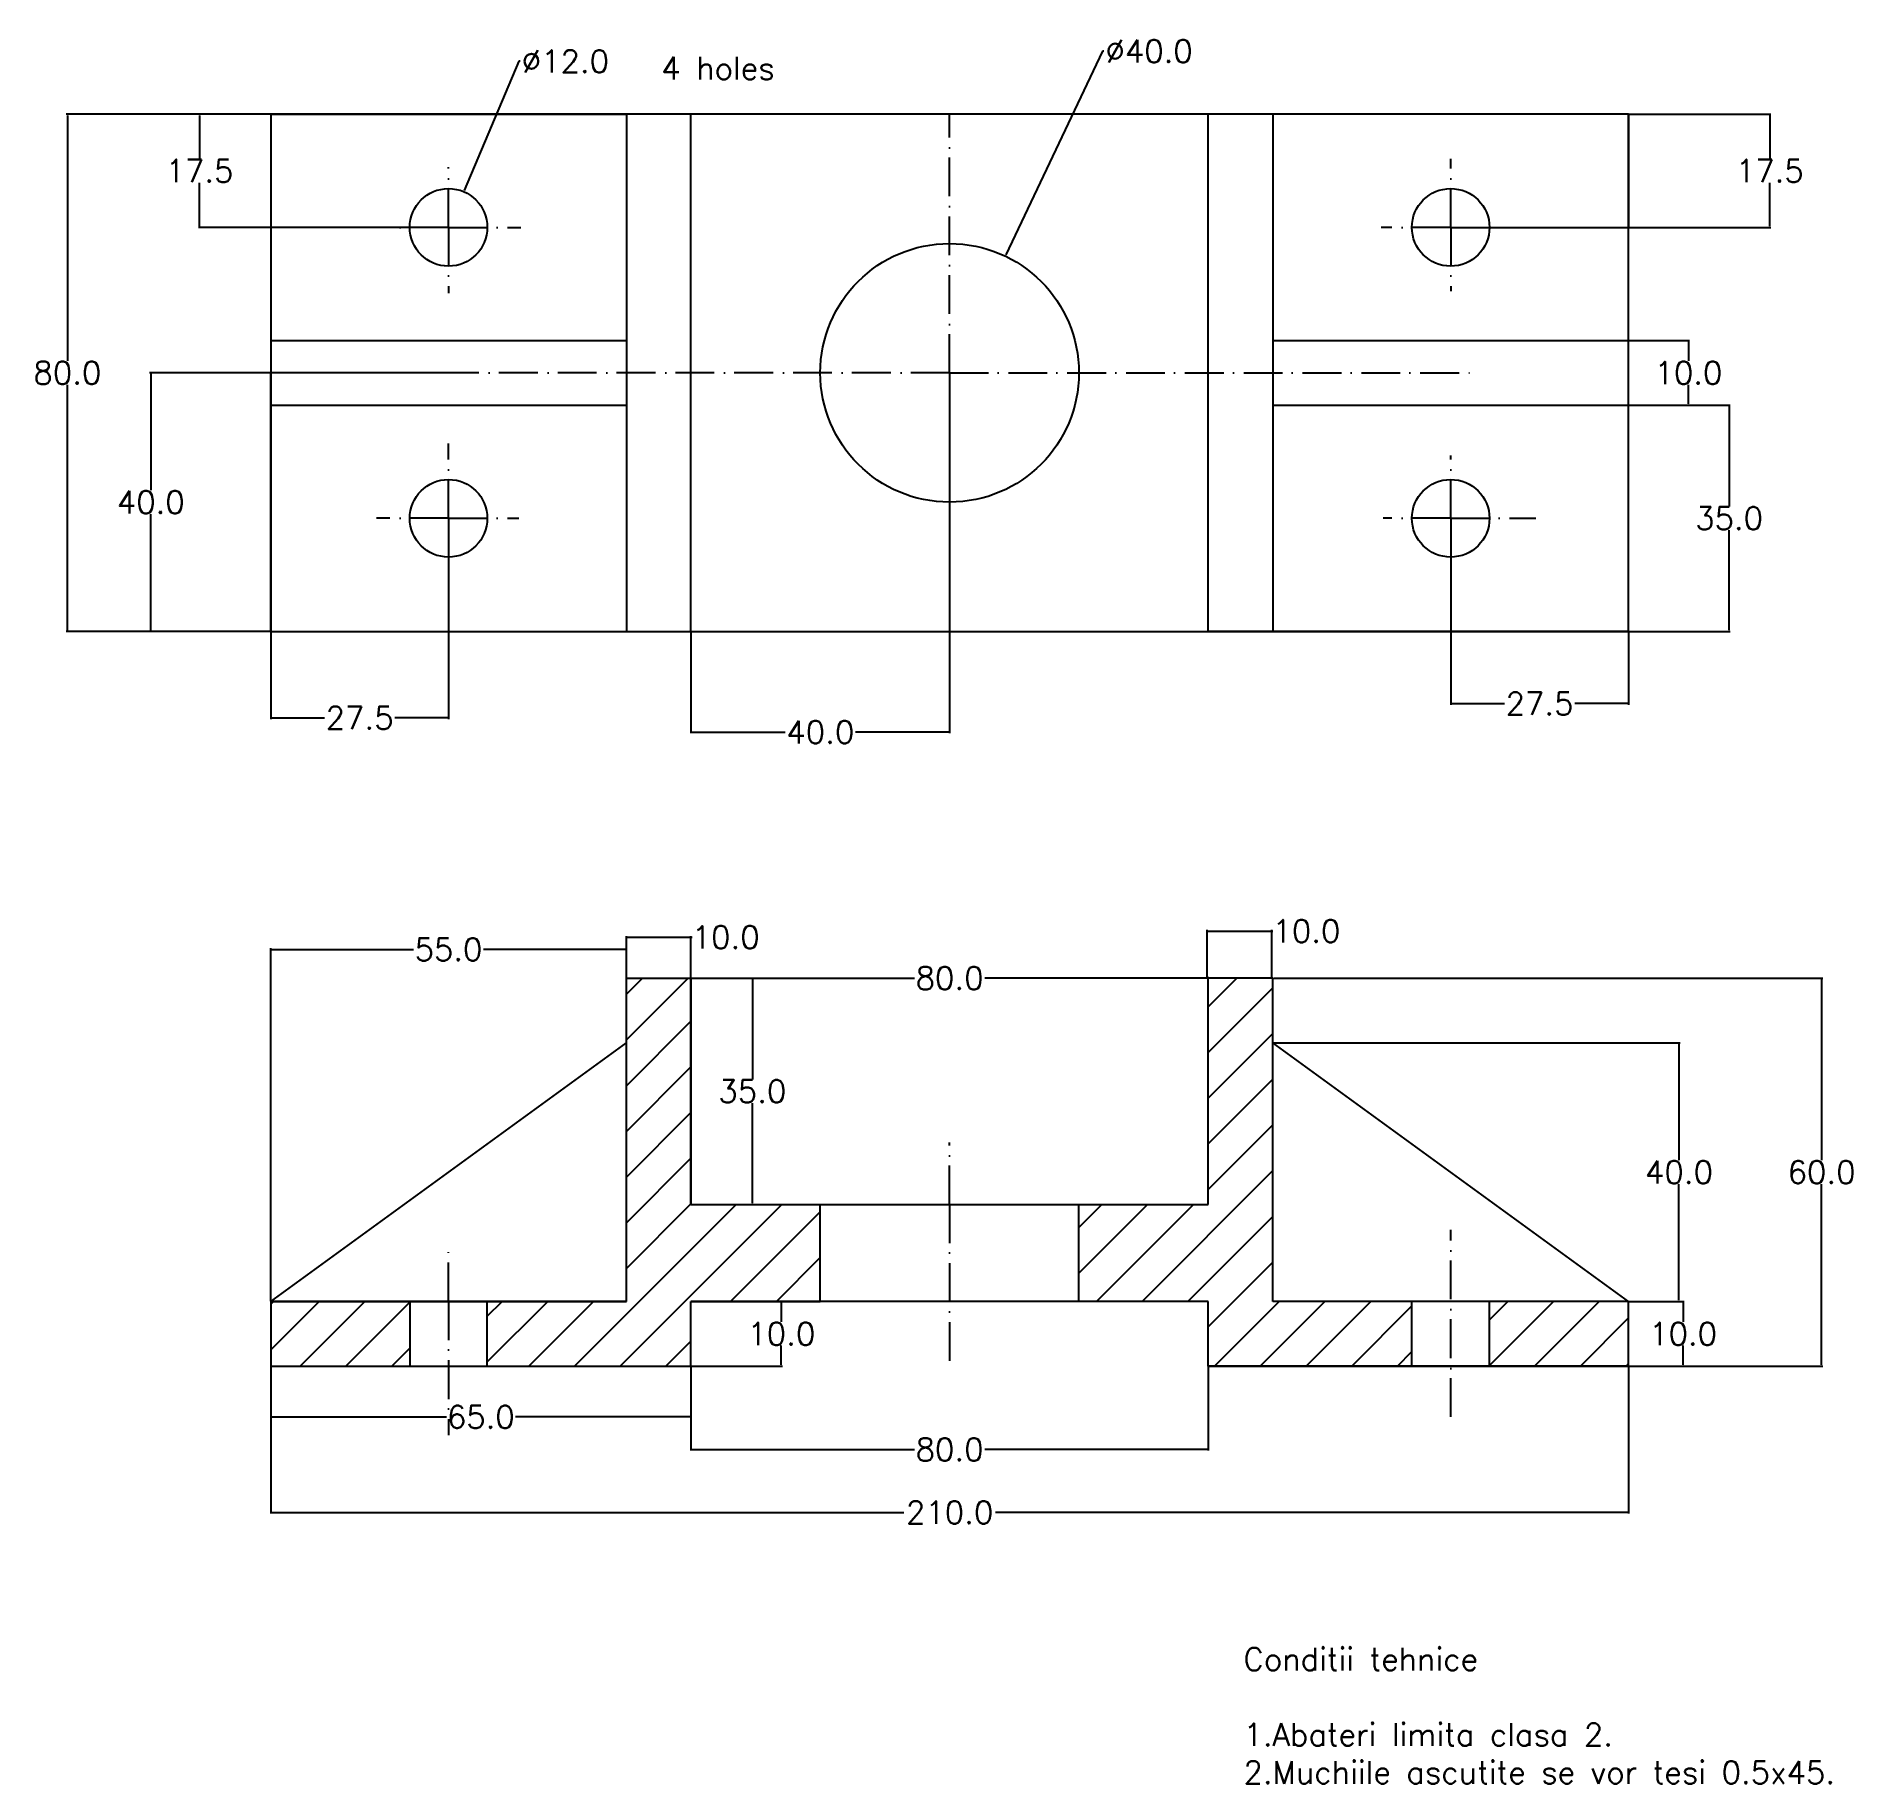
# Model space of a CAD drawing. Header units: millimetres. Extents: x 47 to 328, y -77 to 193.
import ezdxf

# ---------------------------------------------------------------- set-up
doc = ezdxf.new("R2010")
doc.units = ezdxf.units.MM
doc.header["$LTSCALE"] = 0.5
doc.header["$MEASUREMENT"] = 0
doc.linetypes.add('ACAD_ISO10W100', pattern=[18, 12, -3, 0, -3])
doc.layers.get('0').update_dxf_attribs({"color": 5})
for name, color, linetype in [('cote', 2, 'Continuous'), ('hasuri', 3, 'ACAD_ISO10W100'), ('linii intrerupta', 1, 'ACAD_ISO10W100'), ('text', 4, 'ACAD_ISO10W100')]:
    doc.layers.add(name, color=color, linetype=linetype)
doc.styles.get("Standard").update_dxf_attribs({"font": 'romans.shx', "height": 3.5})
doc.styles.add('TEST', font='romans.shx', dxfattribs={"height": 3.5})
doc.dimstyles.get("Standard").update_dxf_attribs({"dimtxt": 3.5, "dimasz": 0.18, "dimexe": 0.18, "dimexo": 0.0625, "dimgap": 0.09, "dimtad": 0, "dimtih": 1, "dimtoh": 1, "dimdec": 1, "dimzin": 0, "dimdsep": 46, "dimtxsty": 'Standard', "dimcen": 0.09, "dimadec": 0, "dimazin": 0, "dimtfac": 1, "dimtdec": 1, "dimtofl": 0, "dimtmove": 0, "dimatfit": 3, "dimfxl": 1, "dimtolj": 1, "dimtzin": 0, "dimarcsym": 0})

# ---------------------------------------------------------------- blocks, each defined once
blk = doc.blocks.new('*D1')
at = {"layer": 'cote', "color": 0, "lineweight": -2, "transparency": 16777216}
for p, q in [((83.16, 181.17), (72.03, 181.17)), ((72.21, 180.99), (72.21, 174.26)), ((72.21, 163.85), (72.21, 170.58)), ((110.66, 163.67), (72.03, 163.67))]:
    blk.add_line(p, q, dxfattribs=at)
at = {"layer": 'cote', "color": 0, "transparency": 16777216}
for points in [[(72.18, 180.99), (72.24, 180.99), (72.21, 181.17)], [(72.18, 163.85), (72.24, 163.85), (72.21, 163.67)]]:
    blk.add_solid(points, dxfattribs=at)
at = {"layer": 'Defpoints', "color": 0, "transparency": 16777216}
for p in [(72.21, 181.17), (83.22, 181.17), (110.72, 163.67)]:
    blk.add_point(p, dxfattribs=at)
at = {"layer": 'cote', "color": 0, "transparency": 16777216, "insert": (72.21, 172.42), "char_height": 3.5, "attachment_point": 5}
blk.add_mtext('\\A1;17.5', dxfattribs=at)
blk = doc.blocks.new('*D2')
at = {"layer": 'cote', "color": 0, "lineweight": -2, "transparency": 16777216}
for p, q in [((83.16, 181.17), (51.59, 181.17)), ((51.77, 180.99), (51.77, 143.01)), ((51.77, 101.35), (51.77, 139.33)), ((83.16, 101.17), (51.59, 101.17))]:
    blk.add_line(p, q, dxfattribs=at)
at = {"layer": 'cote', "color": 0, "transparency": 16777216}
for points in [[(51.74, 180.99), (51.8, 180.99), (51.77, 181.17)], [(51.74, 101.35), (51.8, 101.35), (51.77, 101.17)]]:
    blk.add_solid(points, dxfattribs=at)
at = {"layer": 'Defpoints', "color": 0, "transparency": 16777216}
for p in [(51.77, 181.17), (83.22, 181.17), (83.22, 101.17)]:
    blk.add_point(p, dxfattribs=at)
at = {"layer": 'cote', "color": 0, "transparency": 16777216, "insert": (51.77, 141.17), "char_height": 3.5, "attachment_point": 5}
blk.add_mtext('\\A1;80.0', dxfattribs=at)
blk = doc.blocks.new('*D3')
at = {"layer": 'cote', "color": 0, "lineweight": -2, "transparency": 16777216}
for p, q in [((109.59, 141.17), (64.48, 141.17)), ((64.66, 140.99), (64.66, 123.01)), ((64.66, 101.35), (64.66, 119.33)), ((83.16, 101.17), (64.48, 101.17))]:
    blk.add_line(p, q, dxfattribs=at)
at = {"layer": 'cote', "color": 0, "transparency": 16777216}
for points in [[(64.63, 140.99), (64.69, 140.99), (64.66, 141.17)], [(64.63, 101.35), (64.69, 101.35), (64.66, 101.17)]]:
    blk.add_solid(points, dxfattribs=at)
at = {"layer": 'Defpoints', "color": 0, "transparency": 16777216}
for p in [(109.65, 141.17), (64.66, 101.17), (83.22, 101.17)]:
    blk.add_point(p, dxfattribs=at)
at = {"layer": 'cote', "color": 0, "transparency": 16777216, "insert": (64.66, 121.17), "char_height": 3.5, "attachment_point": 5}
blk.add_mtext('\\A1;40.0', dxfattribs=at)
blk = doc.blocks.new('*D4')
at = {"layer": 'cote', "color": 0, "lineweight": -2, "transparency": 16777216}
for p, q in [((110.72, 118.61), (110.72, 87.63)), ((83.22, 101.11), (83.22, 87.63)), ((83.4, 87.81), (91.55, 87.81)), ((110.54, 87.81), (102.4, 87.81))]:
    blk.add_line(p, q, dxfattribs=at)
at = {"layer": 'cote', "color": 0, "transparency": 16777216}
for points in [[(83.4, 87.84), (83.4, 87.78), (83.22, 87.81)], [(110.54, 87.84), (110.54, 87.78), (110.72, 87.81)]]:
    blk.add_solid(points, dxfattribs=at)
at = {"layer": 'Defpoints', "color": 0, "transparency": 16777216}
for p in [(110.72, 118.67), (83.22, 101.17), (83.22, 87.81)]:
    blk.add_point(p, dxfattribs=at)
at = {"layer": 'cote', "color": 0, "transparency": 16777216, "insert": (96.97, 87.81), "char_height": 3.5, "attachment_point": 5}
blk.add_mtext('\\A1;27.5', dxfattribs=at)
blk = doc.blocks.new('*D5')
at = {"layer": 'cote', "color": 0, "lineweight": -2, "transparency": 16777216}
for p, q in [((188.22, 141.11), (188.22, 85.43)), ((148.22, 101.11), (148.22, 85.43)), ((148.4, 85.61), (162.8, 85.61)), ((188.04, 85.61), (173.65, 85.61))]:
    blk.add_line(p, q, dxfattribs=at)
at = {"layer": 'cote', "color": 0, "transparency": 16777216}
for points in [[(148.4, 85.64), (148.4, 85.58), (148.22, 85.61)], [(188.04, 85.64), (188.04, 85.58), (188.22, 85.61)]]:
    blk.add_solid(points, dxfattribs=at)
at = {"layer": 'Defpoints', "color": 0, "transparency": 16777216}
for p in [(188.22, 141.17), (148.22, 101.17), (148.22, 85.61)]:
    blk.add_point(p, dxfattribs=at)
at = {"layer": 'cote', "color": 0, "transparency": 16777216, "insert": (168.22, 85.61), "char_height": 3.5, "attachment_point": 5}
blk.add_mtext('\\A1;40.0', dxfattribs=at)
blk = doc.blocks.new('*D6')
at = {"layer": 'cote', "color": 0, "lineweight": -2, "transparency": 16777216}
for p, q in [((265.72, 118.61), (265.72, 89.83)), ((293.22, 101.11), (293.22, 89.83)), ((265.9, 90.01), (274.05, 90.01)), ((293.04, 90.01), (284.9, 90.01))]:
    blk.add_line(p, q, dxfattribs=at)
at = {"layer": 'cote', "color": 0, "transparency": 16777216}
for points in [[(265.9, 90.04), (265.9, 89.98), (265.72, 90.01)], [(293.04, 90.04), (293.04, 89.98), (293.22, 90.01)]]:
    blk.add_solid(points, dxfattribs=at)
at = {"layer": 'Defpoints', "color": 0, "transparency": 16777216}
for p in [(265.72, 118.67), (293.22, 101.17), (293.22, 90.01)]:
    blk.add_point(p, dxfattribs=at)
at = {"layer": 'cote', "color": 0, "transparency": 16777216, "insert": (279.47, 90.01), "char_height": 3.5, "attachment_point": 5}
blk.add_mtext('\\A1;27.5', dxfattribs=at)
blk = doc.blocks.new('*D7')
at = {"layer": 'cote', "color": 0, "lineweight": -2, "transparency": 16777216}
for p, q in [((293.29, 136.17), (308.96, 136.17)), ((308.78, 135.99), (308.78, 120.51)), ((308.78, 101.35), (308.78, 116.83)), ((293.29, 101.17), (308.96, 101.17))]:
    blk.add_line(p, q, dxfattribs=at)
at = {"layer": 'cote', "color": 0, "transparency": 16777216}
for points in [[(308.75, 135.99), (308.81, 135.99), (308.78, 136.17)], [(308.75, 101.35), (308.81, 101.35), (308.78, 101.17)]]:
    blk.add_solid(points, dxfattribs=at)
at = {"layer": 'Defpoints', "color": 0, "transparency": 16777216}
for p in [(293.22, 136.17), (308.78, 136.17), (293.22, 101.17)]:
    blk.add_point(p, dxfattribs=at)
at = {"layer": 'cote', "color": 0, "transparency": 16777216, "insert": (308.78, 118.67), "char_height": 3.5, "attachment_point": 5}
blk.add_mtext('\\A1;35.0', dxfattribs=at)
blk = doc.blocks.new('*D8')
at = {"layer": 'cote', "color": 0, "lineweight": -2, "transparency": 16777216}
for p, q in [((293.29, 146.17), (302.67, 146.17)), ((302.49, 145.99), (302.49, 143.01)), ((302.49, 136.35), (302.49, 139.33)), ((293.29, 136.17), (302.67, 136.17))]:
    blk.add_line(p, q, dxfattribs=at)
at = {"layer": 'cote', "color": 0, "transparency": 16777216}
for points in [[(302.46, 145.99), (302.52, 145.99), (302.49, 146.17)], [(302.46, 136.35), (302.52, 136.35), (302.49, 136.17)]]:
    blk.add_solid(points, dxfattribs=at)
at = {"layer": 'Defpoints', "color": 0, "transparency": 16777216}
for p in [(293.22, 146.17), (302.49, 146.17), (293.22, 136.17)]:
    blk.add_point(p, dxfattribs=at)
at = {"layer": 'cote', "color": 0, "transparency": 16777216, "insert": (302.49, 141.17), "char_height": 3.5, "attachment_point": 5}
blk.add_mtext('\\A1;10.0', dxfattribs=at)
blk = doc.blocks.new('*D9')
at = {"layer": 'cote', "color": 0, "lineweight": -2, "transparency": 16777216}
for p, q in [((293.29, 181.17), (315.25, 181.17)), ((315.07, 180.99), (315.07, 174.26)), ((315.07, 163.85), (315.07, 170.58)), ((265.79, 163.67), (315.25, 163.67))]:
    blk.add_line(p, q, dxfattribs=at)
at = {"layer": 'cote', "color": 0, "transparency": 16777216}
for points in [[(315.04, 180.99), (315.1, 180.99), (315.07, 181.17)], [(315.04, 163.85), (315.1, 163.85), (315.07, 163.67)]]:
    blk.add_solid(points, dxfattribs=at)
at = {"layer": 'Defpoints', "color": 0, "transparency": 16777216}
for p in [(293.22, 181.17), (315.07, 181.17), (265.72, 163.67)]:
    blk.add_point(p, dxfattribs=at)
at = {"layer": 'cote', "color": 0, "transparency": 16777216, "insert": (315.07, 172.42), "char_height": 3.5, "attachment_point": 5}
blk.add_mtext('\\A1;17.5', dxfattribs=at)
blk = doc.blocks.new('*D10')
at = {"layer": 'cote', "color": 0, "lineweight": -2, "transparency": 16777216}
for p, q in [((211.89, 190.92), (196.89, 159.4)), ((212.07, 190.92), (211.89, 190.92)), ((188.13, 141.17), (188.31, 141.17)), ((188.22, 141.08), (188.22, 141.26))]:
    blk.add_line(p, q, dxfattribs=at)
at = {"layer": 'cote', "color": 0, "transparency": 16777216}
blk.add_solid([(196.87, 159.41), (196.92, 159.38), (196.82, 159.23)], dxfattribs=at)
at = {"layer": 'Defpoints', "color": 0, "transparency": 16777216}
for p in [(196.82, 159.23), (179.63, 123.11)]:
    blk.add_point(p, dxfattribs=at)
at = {"layer": 'cote', "color": 0, "transparency": 16777216, "insert": (219.08, 190.92), "char_height": 3.5, "attachment_point": 5}
blk.add_mtext('\\A1;∅40.0', dxfattribs=at)
blk = doc.blocks.new('*D11')
at = {"layer": 'cote', "color": 0, "lineweight": -2, "transparency": 16777216}
for p, q in [((121.6, 189.35), (113.14, 169.36)), ((121.78, 189.35), (121.6, 189.35)), ((110.63, 163.67), (110.81, 163.67)), ((110.72, 163.58), (110.72, 163.76))]:
    blk.add_line(p, q, dxfattribs=at)
at = {"layer": 'cote', "color": 0, "transparency": 16777216}
blk.add_solid([(113.11, 169.37), (113.16, 169.35), (113.07, 169.2)], dxfattribs=at)
at = {"layer": 'Defpoints', "color": 0, "transparency": 16777216}
for p in [(113.07, 169.2), (108.38, 158.15)]:
    blk.add_point(p, dxfattribs=at)
at = {"layer": 'cote', "color": 0, "transparency": 16777216, "insert": (128.79, 189.35), "char_height": 3.5, "attachment_point": 5}
blk.add_mtext('\\A1;∅12.0', dxfattribs=at)
blk = doc.blocks.new('*D12')
at = {"layer": 'cote', "color": 0, "lineweight": -2, "transparency": 16777216}
for p, q in [((83.22, -2.39), (83.22, 52.18)), ((83.4, 52), (105.3, 52)), ((138.04, 52), (116.15, 52)), ((138.22, 47.61), (138.22, 52.18))]:
    blk.add_line(p, q, dxfattribs=at)
at = {"layer": 'cote', "color": 0, "transparency": 16777216}
for points in [[(83.4, 52.03), (83.4, 51.97), (83.22, 52)], [(138.04, 52.03), (138.04, 51.97), (138.22, 52)]]:
    blk.add_solid(points, dxfattribs=at)
at = {"layer": 'Defpoints', "color": 0, "transparency": 16777216}
for p in [(138.22, 52), (138.22, 47.55), (83.22, -2.45)]:
    blk.add_point(p, dxfattribs=at)
at = {"layer": 'cote', "color": 0, "transparency": 16777216, "insert": (110.72, 52), "char_height": 3.5, "attachment_point": 5}
blk.add_mtext('\\A1;55.0', dxfattribs=at)
blk = doc.blocks.new('*D13')
at = {"layer": 'cote', "color": 0, "lineweight": -2, "transparency": 16777216}
for p, q in [((138.22, 47.61), (138.22, 54.06)), ((138.4, 53.88), (148.04, 53.88)), ((148.22, 47.61), (148.22, 54.06)), ((148.22, 53.88), (148.4, 53.88))]:
    blk.add_line(p, q, dxfattribs=at)
at = {"layer": 'cote', "color": 0, "transparency": 16777216}
for points in [[(138.4, 53.91), (138.4, 53.85), (138.22, 53.88)], [(148.04, 53.91), (148.04, 53.85), (148.22, 53.88)]]:
    blk.add_solid(points, dxfattribs=at)
at = {"layer": 'Defpoints', "color": 0, "transparency": 16777216}
for p in [(148.22, 53.88), (138.22, 47.55), (148.22, 47.55)]:
    blk.add_point(p, dxfattribs=at)
at = {"layer": 'cote', "color": 0, "transparency": 16777216, "insert": (153.58, 53.88), "char_height": 3.5, "attachment_point": 5}
blk.add_mtext('\\A1;10.0', dxfattribs=at)
blk = doc.blocks.new('*D14')
at = {"layer": 'cote', "color": 0, "lineweight": -2, "transparency": 16777216}
for p, q in [((148.22, 47.61), (148.22, 47.73)), ((148.4, 47.55), (182.8, 47.55)), ((228.04, 47.55), (193.65, 47.55)), ((228.22, 47.61), (228.22, 47.73))]:
    blk.add_line(p, q, dxfattribs=at)
at = {"layer": 'cote', "color": 0, "transparency": 16777216}
for points in [[(148.4, 47.58), (148.4, 47.52), (148.22, 47.55)], [(228.04, 47.58), (228.04, 47.52), (228.22, 47.55)]]:
    blk.add_solid(points, dxfattribs=at)
at = {"layer": 'Defpoints', "color": 0, "transparency": 16777216}
for p in [(148.22, 47.55), (228.22, 47.55), (228.22, 47.55)]:
    blk.add_point(p, dxfattribs=at)
at = {"layer": 'cote', "color": 0, "transparency": 16777216, "insert": (188.22, 47.55), "char_height": 3.5, "attachment_point": 5}
blk.add_mtext('\\A1;80.0', dxfattribs=at)
blk = doc.blocks.new('*D15')
at = {"layer": 'cote', "color": 0, "lineweight": -2, "transparency": 16777216}
for p, q in [((228.04, 47.58), (228.04, 55.01)), ((228.22, 54.83), (237.86, 54.83)), ((238.04, 47.58), (238.04, 55.01)), ((238.04, 54.83), (238.22, 54.83))]:
    blk.add_line(p, q, dxfattribs=at)
at = {"layer": 'cote', "color": 0, "transparency": 16777216}
for points in [[(228.22, 54.86), (228.22, 54.8), (228.04, 54.83)], [(237.86, 54.86), (237.86, 54.8), (238.04, 54.83)]]:
    blk.add_solid(points, dxfattribs=at)
at = {"layer": 'Defpoints', "color": 0, "transparency": 16777216}
for p in [(238.04, 54.83), (228.04, 47.52), (238.04, 47.52)]:
    blk.add_point(p, dxfattribs=at)
at = {"layer": 'cote', "color": 0, "transparency": 16777216, "insert": (243.4, 54.83), "char_height": 3.5, "attachment_point": 5}
blk.add_mtext('\\A1;10.0', dxfattribs=at)
blk = doc.blocks.new('*D16')
at = {"layer": 'cote', "color": 0, "lineweight": -2, "transparency": 16777216}
for p, q in [((83.22, -12.51), (83.22, -20.49)), ((148.22, -12.51), (148.22, -20.49)), ((83.4, -20.31), (110.38, -20.31)), ((148.04, -20.31), (121.06, -20.31))]:
    blk.add_line(p, q, dxfattribs=at)
at = {"layer": 'cote', "color": 0, "transparency": 16777216}
for points in [[(83.4, -20.28), (83.4, -20.34), (83.22, -20.31)], [(148.04, -20.28), (148.04, -20.34), (148.22, -20.31)]]:
    blk.add_solid(points, dxfattribs=at)
at = {"layer": 'Defpoints', "color": 0, "transparency": 16777216}
for p in [(83.22, -12.45), (148.22, -12.45), (148.22, -20.31)]:
    blk.add_point(p, dxfattribs=at)
at = {"layer": 'cote', "color": 0, "transparency": 16777216, "insert": (115.72, -20.31), "char_height": 3.5, "attachment_point": 5}
blk.add_mtext('\\A1;65.0', dxfattribs=at)
blk = doc.blocks.new('*D17')
at = {"layer": 'cote', "color": 0, "lineweight": -2, "transparency": 16777216}
for p, q in [((83.22, -12.51), (83.22, -35.26)), ((293.22, -12.51), (293.22, -35.26)), ((83.4, -35.08), (181.13, -35.08)), ((293.04, -35.08), (195.31, -35.08))]:
    blk.add_line(p, q, dxfattribs=at)
at = {"layer": 'cote', "color": 0, "transparency": 16777216}
for points in [[(83.4, -35.05), (83.4, -35.11), (83.22, -35.08)], [(293.04, -35.05), (293.04, -35.11), (293.22, -35.08)]]:
    blk.add_solid(points, dxfattribs=at)
at = {"layer": 'Defpoints', "color": 0, "transparency": 16777216}
for p in [(83.22, -12.45), (293.22, -12.45), (293.22, -35.08)]:
    blk.add_point(p, dxfattribs=at)
at = {"layer": 'cote', "color": 0, "transparency": 16777216, "insert": (188.22, -35.08), "char_height": 3.5, "attachment_point": 5}
blk.add_mtext('\\A1;210.0', dxfattribs=at)
blk = doc.blocks.new('*D18')
at = {"layer": 'cote', "color": 0, "lineweight": -2, "transparency": 16777216}
for p, q in [((148.22, -12.51), (148.22, -25.52)), ((228.22, -12.51), (228.22, -25.52)), ((148.4, -25.34), (182.8, -25.34)), ((228.04, -25.34), (193.65, -25.34))]:
    blk.add_line(p, q, dxfattribs=at)
at = {"layer": 'cote', "color": 0, "transparency": 16777216}
for points in [[(148.4, -25.31), (148.4, -25.37), (148.22, -25.34)], [(228.04, -25.31), (228.04, -25.37), (228.22, -25.34)]]:
    blk.add_solid(points, dxfattribs=at)
at = {"layer": 'Defpoints', "color": 0, "transparency": 16777216}
for p in [(148.22, -12.45), (228.22, -12.45), (228.22, -25.34)]:
    blk.add_point(p, dxfattribs=at)
at = {"layer": 'cote', "color": 0, "transparency": 16777216, "insert": (188.22, -25.34), "char_height": 3.5, "attachment_point": 5}
blk.add_mtext('\\A1;80.0', dxfattribs=at)
blk = doc.blocks.new('*D19')
at = {"layer": 'cote', "color": 0, "lineweight": -2, "transparency": 16777216}
for p, q in [((148.29, -2.45), (162.37, -2.45)), ((162.19, -2.63), (162.19, -5.61)), ((162.19, -12.27), (162.19, -9.29)), ((148.29, -12.45), (162.37, -12.45))]:
    blk.add_line(p, q, dxfattribs=at)
at = {"layer": 'cote', "color": 0, "transparency": 16777216}
for points in [[(162.16, -2.63), (162.22, -2.63), (162.19, -2.45)], [(162.16, -12.27), (162.22, -12.27), (162.19, -12.45)]]:
    blk.add_solid(points, dxfattribs=at)
at = {"layer": 'Defpoints', "color": 0, "transparency": 16777216}
for p in [(148.22, -2.45), (162.19, -2.45), (148.22, -12.45)]:
    blk.add_point(p, dxfattribs=at)
at = {"layer": 'cote', "color": 0, "transparency": 16777216, "insert": (162.19, -7.45), "char_height": 3.5, "attachment_point": 5}
blk.add_mtext('\\A1;10.0', dxfattribs=at)
blk = doc.blocks.new('*D20')
at = {"layer": 'cote', "color": 0, "lineweight": -2, "transparency": 16777216}
for p, q in [((148.29, 47.55), (157.89, 47.55)), ((157.71, 47.37), (157.71, 31.89)), ((157.71, 12.73), (157.71, 28.21)), ((148.29, 12.55), (157.89, 12.55))]:
    blk.add_line(p, q, dxfattribs=at)
at = {"layer": 'cote', "color": 0, "transparency": 16777216}
for points in [[(157.68, 47.37), (157.74, 47.37), (157.71, 47.55)], [(157.68, 12.73), (157.74, 12.73), (157.71, 12.55)]]:
    blk.add_solid(points, dxfattribs=at)
at = {"layer": 'Defpoints', "color": 0, "transparency": 16777216}
for p in [(148.22, 47.55), (148.22, 12.55), (157.71, 12.55)]:
    blk.add_point(p, dxfattribs=at)
at = {"layer": 'cote', "color": 0, "transparency": 16777216, "insert": (157.71, 30.05), "char_height": 3.5, "attachment_point": 5}
blk.add_mtext('\\A1;35.0', dxfattribs=at)
blk = doc.blocks.new('*D21')
at = {"layer": 'cote', "color": 0, "lineweight": -2, "transparency": 16777216}
for p, q in [((293.29, -2.45), (301.84, -2.45)), ((301.66, -2.63), (301.66, -5.61)), ((301.66, -12.27), (301.66, -9.29)), ((293.29, -12.45), (301.84, -12.45))]:
    blk.add_line(p, q, dxfattribs=at)
at = {"layer": 'cote', "color": 0, "transparency": 16777216}
for points in [[(301.63, -2.63), (301.69, -2.63), (301.66, -2.45)], [(301.63, -12.27), (301.69, -12.27), (301.66, -12.45)]]:
    blk.add_solid(points, dxfattribs=at)
at = {"layer": 'Defpoints', "color": 0, "transparency": 16777216}
for p in [(293.22, -2.45), (301.66, -2.45), (293.22, -12.45)]:
    blk.add_point(p, dxfattribs=at)
at = {"layer": 'cote', "color": 0, "transparency": 16777216, "insert": (301.66, -7.45), "char_height": 3.5, "attachment_point": 5}
blk.add_mtext('\\A1;10.0', dxfattribs=at)
blk = doc.blocks.new('*D22')
at = {"layer": 'cote', "color": 0, "lineweight": -2, "transparency": 16777216}
for p, q in [((238.29, 47.55), (323.27, 47.55)), ((323.09, 47.37), (323.09, 19.39)), ((323.09, -12.27), (323.09, 15.71)), ((293.29, -12.45), (323.27, -12.45))]:
    blk.add_line(p, q, dxfattribs=at)
at = {"layer": 'cote', "color": 0, "transparency": 16777216}
for points in [[(323.06, 47.37), (323.12, 47.37), (323.09, 47.55)], [(323.06, -12.27), (323.12, -12.27), (323.09, -12.45)]]:
    blk.add_solid(points, dxfattribs=at)
at = {"layer": 'Defpoints', "color": 0, "transparency": 16777216}
for p in [(238.22, 47.55), (323.09, 47.55), (293.22, -12.45)]:
    blk.add_point(p, dxfattribs=at)
at = {"layer": 'cote', "color": 0, "transparency": 16777216, "insert": (323.09, 17.55), "char_height": 3.5, "attachment_point": 5}
blk.add_mtext('\\A1;60.0', dxfattribs=at)
blk = doc.blocks.new('*D23')
at = {"layer": 'cote', "color": 0, "lineweight": -2, "transparency": 16777216}
for p, q in [((238.29, 37.55), (301.21, 37.55)), ((301.03, 37.37), (301.03, 19.39)), ((301.03, -2.27), (301.03, 15.71)), ((293.29, -2.45), (301.21, -2.45))]:
    blk.add_line(p, q, dxfattribs=at)
at = {"layer": 'cote', "color": 0, "transparency": 16777216}
for points in [[(301, 37.37), (301.06, 37.37), (301.03, 37.55)], [(301, -2.27), (301.06, -2.27), (301.03, -2.45)]]:
    blk.add_solid(points, dxfattribs=at)
at = {"layer": 'Defpoints', "color": 0, "transparency": 16777216}
for p in [(238.22, 37.55), (301.03, 37.55), (293.22, -2.45)]:
    blk.add_point(p, dxfattribs=at)
at = {"layer": 'cote', "color": 0, "transparency": 16777216, "insert": (301.03, 17.55), "char_height": 3.5, "attachment_point": 5}
blk.add_mtext('\\A1;40.0', dxfattribs=at)

msp = doc.modelspace()

# ---------------------------------------------------------------- hatches: boundary and pattern name
at = {"layer": 'hasuri'}
h = msp.add_hatch(dxfattribs=at)
h.set_pattern_fill('ANSI31', color=256, scale=40)
h.set_pattern_definition([(45, (0, -29.522), (-3.53553, 3.53553), [])])
h.paths.add_polyline_path([(104.72, -12.45), (104.72, -2.45), (83.22, -2.45), (83.22, -12.45)])
h.paths.add_polyline_path([(148.22, -12.45), (148.22, -2.45), (168.22, -2.45), (168.22, 12.55), (148.22, 12.55), (148.22, 47.55), (138.22, 47.55), (138.22, -2.45), (116.72, -2.45), (116.72, -12.45)])
h.paths.add_polyline_path([(228.22, -2.45), (228.22, -12.45), (259.72, -12.45), (259.72, -2.45), (238.22, -2.45), (238.22, 47.55), (228.22, 47.55), (228.22, 12.55), (208.22, 12.55), (208.22, -2.45)])
h.paths.add_polyline_path([(271.72, -2.45), (271.72, -12.45), (293.22, -12.45), (293.22, -2.45)])

# ---------------------------------------------------------------- linework, layer by layer
for p, q in [((83.22, 181.17), (83.22, 101.17)), ((293.22, 181.17), (83.22, 181.17)), ((83.22, 181.17), (138.22, 181.17)), ((83.22, 181.17), (83.22, 146.17)), ((83.22, 181.17), (83.22, 163.67)), ((138.22, 181.17), (138.22, 101.17)), ((148.22, 101.17), (148.22, 181.17)), ((228.22, 101.17), (228.22, 181.17)), ((293.22, 181.17), (238.22, 181.17)), ((238.22, 181.17), (238.22, 101.17)), ((293.22, 101.17), (293.22, 181.17)), ((293.22, 181.17), (293.22, 163.67)), ((83.22, 146.17), (138.22, 146.17)), ((83.22, 146.17), (138.22, 146.17)), ((238.22, 146.17), (293.22, 146.17)), ((83.22, 101.17), (83.22, 141.17)), ((83.22, 101.17), (83.22, 136.17)), ((83.22, 136.17), (138.22, 136.17)), ((83.22, 136.17), (138.22, 136.17)), ((238.22, 136.17), (293.22, 136.17)), ((83.22, 101.17), (83.22, 118.67)), ((293.22, 101.17), (293.22, 118.67)), ((83.22, 101.17), (293.22, 101.17)), ((83.22, 101.17), (148.22, 101.17)), ((293.22, 101.17), (228.22, 101.17)), ((138.22, -2.45), (138.22, 47.55)), ((138.22, 47.55), (148.22, 47.55)), ((148.22, 47.55), (148.22, 12.55)), ((148.22, 12.55), (148.22, 47.55)), ((238.22, 47.55), (228.22, 47.55)), ((228.22, 12.55), (228.22, 47.55)), ((238.22, -2.45), (238.22, 47.55)), ((83.22, -2.45), (138.22, 37.55)), ((293.22, -2.45), (238.22, 37.55)), ((148.22, 12.55), (228.22, 12.55)), ((168.22, -2.45), (168.22, 12.55)), ((208.22, -2.45), (208.22, 12.55)), ((83.22, -2.45), (83.22, -12.45)), ((83.22, -2.45), (138.22, -2.45)), ((83.22, -2.45), (104.72, -2.45)), ((138.22, -2.45), (83.22, -2.45)), ((104.72, -2.45), (104.72, -12.45)), ((116.72, -12.45), (116.72, -2.45)), ((148.22, -12.45), (148.22, -2.45)), ((228.22, -2.45), (148.22, -2.45)), ((148.22, -2.45), (168.22, -2.45)), ((228.22, -2.45), (208.22, -2.45)), ((228.22, -12.45), (228.22, -2.45)), ((293.22, -2.45), (238.22, -2.45)), ((293.22, -2.45), (238.22, -2.45)), ((259.72, -12.45), (259.72, -2.45)), ((271.72, -12.45), (271.72, -2.45)), ((293.22, -12.45), (293.22, -2.45)), ((83.22, -12.45), (83.22, -12.45)), ((83.22, -12.45), (148.22, -12.45)), ((104.72, -12.45), (116.72, -12.45)), ((116.72, -12.45), (148.22, -12.45)), ((259.72, -12.45), (228.22, -12.45)), ((228.22, -12.45), (293.22, -12.45)), ((271.72, -12.45), (259.72, -12.45)), ((293.22, -12.45), (271.72, -12.45)), ((271.72, -12.45), (271.72, -12.45))]:
    msp.add_line(p, q)
for centre, radius in [((110.72, 163.67), 6), ((265.72, 163.67), 6), ((188.22, 141.17), 20), ((110.72, 118.67), 6), ((265.72, 118.67), 6)]:
    msp.add_circle(centre, radius)
at = {"layer": 'linii intrerupta'}
for p, q in [((188.22, 141.17), (188.22, 181.17)), ((265.72, 163.67), (265.72, 174.26)), ((110.72, 163.67), (110.72, 173)), ((110.72, 163.67), (100.53, 163.67)), ((110.72, 163.67), (121.92, 163.67)), ((110.72, 163.67), (110.72, 153.51)), ((265.72, 163.67), (254.99, 163.67)), ((265.72, 163.67), (265.72, 153.82)), ((265.72, 163.67), (279.53, 163.67)), ((188.22, 141.17), (109.65, 141.17)), ((188.22, 141.17), (188.22, 101.17)), ((188.22, 141.17), (268.83, 141.17)), ((188.22, 141.17), (188.22, 101.17)), ((110.72, 118.67), (110.72, 130.25)), ((265.72, 118.67), (265.72, 128.36)), ((110.72, 118.67), (99.58, 118.67)), ((110.72, 118.67), (104.72, 118.67)), ((110.72, 118.67), (121.6, 118.67)), ((110.72, 118.67), (110.72, 108.55)), ((110.72, 118.67), (110.72, 112.67)), ((265.72, 118.67), (255.3, 118.67)), ((265.72, 118.67), (278.9, 118.67)), ((265.72, 118.67), (265.72, 107.61)), ((188.22, 12.55), (188.22, 22.13)), ((188.22, 12.55), (188.22, -11.82)), ((265.72, -20.31), (265.72, 8.61)), ((110.72, -2.45), (110.72, 5.78)), ((110.72, -2.45), (110.72, -23.14))]:
    msp.add_line(p, q, dxfattribs=at)

# ---------------------------------------------------------------- texts
at = {"layer": 'text', "style": 'TEST'}
msp.add_text('4 holes', height=3.5, dxfattribs=at).set_placement((143.62, 186.52))
at = {"layer": 'text', "insert": (233.67, -56.03), "char_height": 3.5, "attachment_point": 1, "style": 'TEST'}
msp.add_mtext_dynamic_manual_height_columns('Conditii tehnice\\P\\P1.Abateri limita clasa 2.\\P2.Muchiile ascutite se vor tesi 0.5x45.', width=136.9409, gutter_width=17.5, heights=[0], dxfattribs=at)

# ---------------------------------------------------------------- dimensions: what is measured, and where the dimension line sits
at = {"layer": 'cote'}
for p1, p2, picture, middle in [((108.38, 158.15), (113.07, 169.2), '*D11', (128.79, 189.35)), ((179.63, 123.11), (196.82, 159.23), '*D10', (219.08, 190.92))]:
    dim = msp.add_diameter_dim_2p(p1=p1, p2=p2, dimstyle='Standard', dxfattribs=at)
    dim.commit()
    dim.dimension.update_dxf_attribs({"geometry": picture, "text_midpoint": middle, "dimtype": 163})
for base, p1, p2, picture, middle in [((51.77, 181.17), (83.22, 101.17), (83.22, 181.17), '*D2', (51.77, 141.17)), ((72.21, 181.17), (110.72, 163.67), (83.22, 181.17), '*D1', (72.21, 172.42)), ((315.07, 181.17), (265.72, 163.67), (293.22, 181.17), '*D9', (315.07, 172.42)), ((302.49, 146.17), (293.22, 136.17), (293.22, 146.17), '*D8', (302.49, 141.17)), ((64.66, 101.17), (109.65, 141.17), (83.22, 101.17), '*D3', (64.66, 121.17)), ((308.78, 136.17), (293.22, 101.17), (293.22, 136.17), '*D7', (308.78, 118.67)), ((157.71, 12.55), (148.22, 47.55), (148.22, 12.55), '*D20', (157.71, 30.05)), ((323.09, 47.55), (293.22, -12.45), (238.22, 47.55), '*D22', (323.09, 17.55)), ((301.03, 37.55), (293.22, -2.45), (238.22, 37.55), '*D23', (301.03, 17.55)), ((162.19, -2.45), (148.22, -12.45), (148.22, -2.45), '*D19', (162.19, -7.45)), ((301.66, -2.45), (293.22, -12.45), (293.22, -2.45), '*D21', (301.66, -7.45))]:
    dim = msp.add_linear_dim(base=base, p1=p1, p2=p2, angle=90, dimstyle='Standard', dxfattribs=at)
    dim.commit()
    dim.dimension.update_dxf_attribs({"geometry": picture, "text_midpoint": middle})
for base, p1, p2, picture, middle in [((148.22, 85.61), (188.22, 141.17), (148.22, 101.17), '*D5', (168.22, 85.61)), ((83.22, 87.81), (110.72, 118.67), (83.22, 101.17), '*D4', (96.97, 87.81)), ((293.22, 90.01), (265.72, 118.67), (293.22, 101.17), '*D6', (279.47, 90.01)), ((238.04, 54.83), (228.04, 47.52), (238.04, 47.52), '*D15', (243.4, 54.83)), ((138.22, 52), (83.22, -2.45), (138.22, 47.55), '*D12', (110.72, 52)), ((148.22, 53.88), (138.22, 47.55), (148.22, 47.55), '*D13', (153.58, 53.88)), ((228.22, 47.55), (148.22, 47.55), (228.22, 47.55), '*D14', (188.22, 47.55)), ((148.22, -20.31), (83.22, -12.45), (148.22, -12.45), '*D16', (115.72, -20.31)), ((293.22, -35.08), (83.22, -12.45), (293.22, -12.45), '*D17', (188.22, -35.08)), ((228.22, -25.34), (148.22, -12.45), (228.22, -12.45), '*D18', (188.22, -25.34))]:
    dim = msp.add_linear_dim(base=base, p1=p1, p2=p2, dimstyle='Standard', dxfattribs=at)
    dim.commit()
    dim.dimension.update_dxf_attribs({"geometry": picture, "text_midpoint": middle})

doc.saveas('drawing.dxf')
